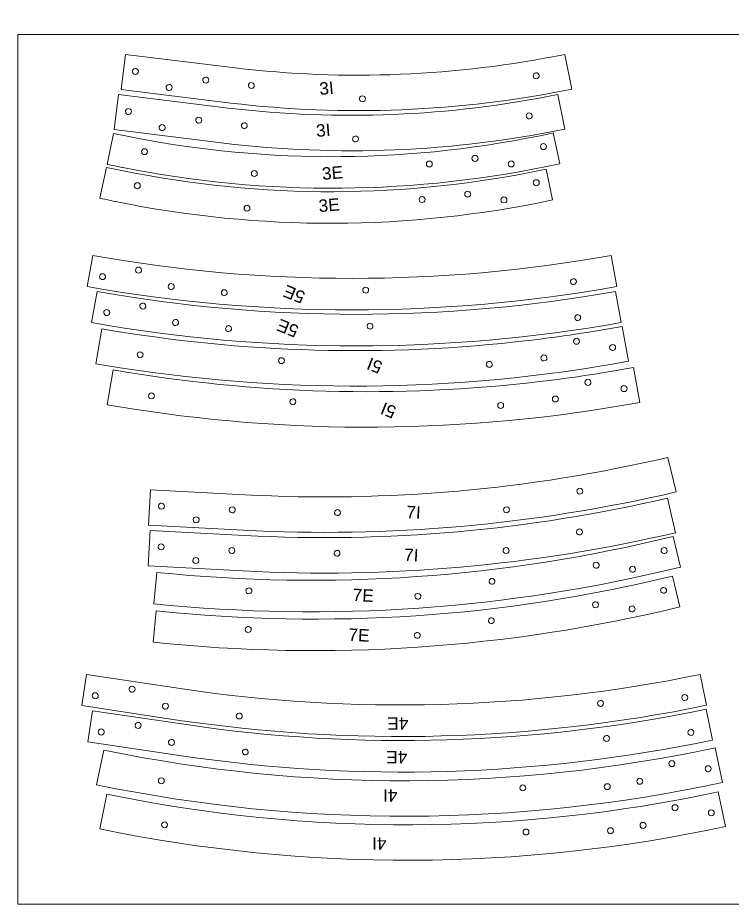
# Model space of a CAD drawing. Header units: millimetres. Extents: x -47944 to 26607, y -7127 to 10342.
# Drawn here: x 18267 to 19269, y -152 to 1092 of the extents above; entities that cross this region are included whole.
import ezdxf

# ---------------------------------------------------------------- set-up
doc = ezdxf.new("R2010")
doc.units = ezdxf.units.MM
doc.header["$MEASUREMENT"] = 0
doc.layers.add('CORTE', color=5, linetype='Continuous', lineweight=0)
doc.layers.add('MARCADO DE PISTAS', color=1, linetype='Continuous', lineweight=0)

# ---------------------------------------------------------------- blocks, each defined once
blk = doc.blocks.new('BLOCK 45')
at = {"layer": 'CORTE', "color": 255, "lineweight": 5}
blk.add_open_spline([(2.0605, 3.1987), (2.0605, 3.2018), (2.0581, 3.2043), (2.055, 3.2043), (2.0519, 3.2043), (2.0494, 3.2018), (2.0494, 3.1987), (2.0494, 3.1956), (2.0519, 3.1931), (2.055, 3.1931), (2.0581, 3.1931), (2.0605, 3.1956), (2.0605, 3.1987), (2.0605, 3.1987), (2.0605, 3.1987), (2.0605, 3.1987)], degree=3, knots=[0, 0, 0, 0, 1, 1, 1, 2, 2, 2, 3, 3, 3, 4, 4, 4, 5, 5, 5, 5], dxfattribs=at)
blk = doc.blocks.new('BLOCK 46')
at = {"layer": 'CORTE', "color": 255, "lineweight": 5}
blk.add_open_spline([(2.38, 3.2211), (2.38, 3.2242), (2.3775, 3.2267), (2.3744, 3.2267), (2.3713, 3.2267), (2.3688, 3.2242), (2.3688, 3.2211), (2.3688, 3.218), (2.3713, 3.2155), (2.3744, 3.2155), (2.3775, 3.2155), (2.38, 3.218), (2.38, 3.2211), (2.38, 3.2211), (2.38, 3.2211), (2.38, 3.2211)], degree=3, knots=[0, 0, 0, 0, 1, 1, 1, 2, 2, 2, 3, 3, 3, 4, 4, 4, 5, 5, 5, 5], dxfattribs=at)
blk = doc.blocks.new('BLOCK 47')
at = {"layer": 'CORTE', "color": 255, "lineweight": 5}
blk.add_open_spline([(2.5167, 3.2635), (2.5167, 3.2666), (2.5142, 3.2691), (2.5111, 3.2691), (2.508, 3.2691), (2.5055, 3.2666), (2.5055, 3.2635), (2.5055, 3.2604), (2.508, 3.2579), (2.5111, 3.2579), (2.5142, 3.2579), (2.5167, 3.2604), (2.5167, 3.2635), (2.5167, 3.2635), (2.5167, 3.2635), (2.5167, 3.2635)], degree=3, knots=[0, 0, 0, 0, 1, 1, 1, 2, 2, 2, 3, 3, 3, 4, 4, 4, 5, 5, 5, 5], dxfattribs=at)
blk = doc.blocks.new('BLOCK 48')
at = {"layer": 'CORTE', "color": 255, "lineweight": 5}
blk.add_open_spline([(2.8635, 3.3269), (2.5473, 3.2138), (2.214, 3.156), (1.8782, 3.156), (1.8782, 3.156), (1.8782, 3.2157), (1.8782, 3.2157), (2.2072, 3.2157), (2.5337, 3.2723), (2.8434, 3.3831), (2.8434, 3.3831), (2.8635, 3.3269), (2.8635, 3.3269)], degree=3, knots=[0, 0, 0, 0, 1, 1, 1, 2, 2, 2, 3, 3, 3, 4, 4, 4, 4], dxfattribs=at)
blk = doc.blocks.new('BLOCK 49')
at = {"layer": 'CORTE', "color": 255, "lineweight": 5}
blk.add_open_spline([(2.71, 3.3141), (2.71, 3.3172), (2.7074, 3.3197), (2.7043, 3.3197), (2.7012, 3.3197), (2.6986, 3.3172), (2.6986, 3.3141), (2.6986, 3.3109), (2.7012, 3.3084), (2.7043, 3.3084), (2.7074, 3.3084), (2.71, 3.3109), (2.71, 3.3141), (2.71, 3.3141), (2.71, 3.3141), (2.71, 3.3141)], degree=3, knots=[0, 0, 0, 0, 1, 1, 1, 2, 2, 2, 3, 3, 3, 4, 4, 4, 5, 5, 5, 5], dxfattribs=at)
blk = doc.blocks.new('BLOCK 50')
at = {"layer": 'CORTE', "color": 255, "lineweight": 5}
blk.add_open_spline([(2.7794, 3.3135), (2.7794, 3.3167), (2.7768, 3.3192), (2.7737, 3.3192), (2.7706, 3.3192), (2.768, 3.3167), (2.768, 3.3135), (2.768, 3.3104), (2.7706, 3.3079), (2.7737, 3.3079), (2.7768, 3.3079), (2.7794, 3.3104), (2.7794, 3.3135), (2.7794, 3.3135), (2.7794, 3.3135), (2.7794, 3.3135)], degree=3, knots=[0, 0, 0, 0, 1, 1, 1, 2, 2, 2, 3, 3, 3, 4, 4, 4, 5, 5, 5, 5], dxfattribs=at)
blk = doc.blocks.new('BLOCK 51')
at = {"layer": 'CORTE', "color": 255, "lineweight": 5}
blk.add_open_spline([(2.8351, 3.3547), (2.8351, 3.3578), (2.8325, 3.3604), (2.8294, 3.3604), (2.8263, 3.3604), (2.8238, 3.3578), (2.8238, 3.3547), (2.8238, 3.3516), (2.8263, 3.3491), (2.8294, 3.3491), (2.8325, 3.3491), (2.8351, 3.3516), (2.8351, 3.3547), (2.8351, 3.3547), (2.8351, 3.3547), (2.8351, 3.3547)], degree=3, knots=[0, 0, 0, 0, 1, 1, 1, 2, 2, 2, 3, 3, 3, 4, 4, 4, 5, 5, 5, 5], dxfattribs=at)
blk = doc.blocks.new('BLOCK 44')
at = {"layer": 'CORTE'}
for name in ['BLOCK 48', 'BLOCK 51', 'BLOCK 49', 'BLOCK 50', 'BLOCK 47', 'BLOCK 46', 'BLOCK 45']:
    blk.add_blockref(name, (0, 0), dxfattribs=at)
blk = doc.blocks.new('BLOCK 93')
at = {"layer": 'CORTE', "color": 255, "lineweight": 5}
blk.add_open_spline([(5.4958, 4.4486), (5.1049, 4.5301), (4.7012, 4.5292), (4.3106, 4.446), (4.3106, 4.446), (4.3246, 4.3803), (4.3246, 4.3803), (4.7061, 4.4615), (5.1003, 4.4624), (5.4821, 4.3828), (5.4821, 4.3828), (5.4958, 4.4486), (5.4958, 4.4486)], degree=3, knots=[0, 0, 0, 0, 1, 1, 1, 2, 2, 2, 3, 3, 3, 4, 4, 4, 4], dxfattribs=at)
blk = doc.blocks.new('BLOCK 94')
at = {"layer": 'CORTE', "color": 255, "lineweight": 5}
blk.add_open_spline([(4.5343, 4.4536), (4.5343, 4.4567), (4.5318, 4.4592), (4.5287, 4.4592), (4.5256, 4.4592), (4.5231, 4.4567), (4.5231, 4.4536), (4.5231, 4.4505), (4.5256, 4.448), (4.5287, 4.448), (4.5318, 4.448), (4.5343, 4.4505), (4.5343, 4.4536), (4.5343, 4.4536), (4.5343, 4.4536), (4.5343, 4.4536)], degree=3, knots=[0, 0, 0, 0, 1, 1, 1, 2, 2, 2, 3, 3, 3, 4, 4, 4, 5, 5, 5, 5], dxfattribs=at)
blk = doc.blocks.new('BLOCK 95')
at = {"layer": 'CORTE', "color": 255, "lineweight": 5}
blk.add_open_spline([(4.6943, 4.4557), (4.6943, 4.4587), (4.6918, 4.4613), (4.6887, 4.4613), (4.6857, 4.4613), (4.6831, 4.4587), (4.6831, 4.4557), (4.6831, 4.4526), (4.6857, 4.4501), (4.6887, 4.4501), (4.6918, 4.4501), (4.6943, 4.4526), (4.6943, 4.4557), (4.6943, 4.4557), (4.6943, 4.4557), (4.6943, 4.4557)], degree=3, knots=[0, 0, 0, 0, 1, 1, 1, 2, 2, 2, 3, 3, 3, 4, 4, 4, 5, 5, 5, 5], dxfattribs=at)
blk = doc.blocks.new('BLOCK 96')
at = {"layer": 'CORTE', "color": 255, "lineweight": 5}
blk.add_open_spline([(5.3787, 4.4411), (5.3787, 4.4442), (5.3762, 4.4467), (5.3731, 4.4467), (5.37, 4.4467), (5.3675, 4.4442), (5.3675, 4.4411), (5.3675, 4.438), (5.37, 4.4355), (5.3731, 4.4355), (5.3762, 4.4355), (5.3787, 4.438), (5.3787, 4.4411), (5.3787, 4.4411), (5.3787, 4.4411), (5.3787, 4.4411)], degree=3, knots=[0, 0, 0, 0, 1, 1, 1, 2, 2, 2, 3, 3, 3, 4, 4, 4, 5, 5, 5, 5], dxfattribs=at)
blk = doc.blocks.new('BLOCK 97')
at = {"layer": 'CORTE', "color": 255, "lineweight": 5}
blk.add_open_spline([(4.3433, 4.4199), (4.3433, 4.4231), (4.3408, 4.4256), (4.3377, 4.4256), (4.3345, 4.4256), (4.332, 4.4231), (4.332, 4.4199), (4.332, 4.4168), (4.3345, 4.4143), (4.3377, 4.4143), (4.3408, 4.4143), (4.3433, 4.4168), (4.3433, 4.4199), (4.3433, 4.4199), (4.3433, 4.4199), (4.3433, 4.4199)], degree=3, knots=[0, 0, 0, 0, 1, 1, 1, 2, 2, 2, 3, 3, 3, 4, 4, 4, 5, 5, 5, 5], dxfattribs=at)
blk = doc.blocks.new('BLOCK 98')
at = {"layer": 'CORTE', "color": 255, "lineweight": 5}
blk.add_open_spline([(4.412, 4.4102), (4.412, 4.4133), (4.4095, 4.4159), (4.4064, 4.4159), (4.4032, 4.4159), (4.4007, 4.4133), (4.4007, 4.4102), (4.4007, 4.407), (4.4032, 4.4045), (4.4064, 4.4045), (4.4095, 4.4045), (4.412, 4.407), (4.412, 4.4102), (4.412, 4.4102), (4.412, 4.4102), (4.412, 4.4102)], degree=3, knots=[0, 0, 0, 0, 1, 1, 1, 2, 2, 2, 3, 3, 3, 4, 4, 4, 5, 5, 5, 5], dxfattribs=at)
blk = doc.blocks.new('BLOCK 99')
at = {"layer": 'CORTE', "color": 255, "lineweight": 5}
blk.add_open_spline([(4.4727, 4.4435), (4.4727, 4.4467), (4.4702, 4.4492), (4.4671, 4.4492), (4.4639, 4.4492), (4.4614, 4.4467), (4.4614, 4.4435), (4.4614, 4.4404), (4.4639, 4.4379), (4.4671, 4.4379), (4.4702, 4.4379), (4.4727, 4.4404), (4.4727, 4.4435), (4.4727, 4.4435), (4.4727, 4.4435), (4.4727, 4.4435)], degree=3, knots=[0, 0, 0, 0, 1, 1, 1, 2, 2, 2, 3, 3, 3, 4, 4, 4, 5, 5, 5, 5], dxfattribs=at)
blk = doc.blocks.new('BLOCK 92')
at = {"layer": 'CORTE'}
for name in ['BLOCK 93', 'BLOCK 99', 'BLOCK 94', 'BLOCK 95', 'BLOCK 96', 'BLOCK 97', 'BLOCK 98']:
    blk.add_blockref(name, (0, 0), dxfattribs=at)
blk = doc.blocks.new('BLOCK 85')
at = {"layer": 'CORTE', "color": 255, "lineweight": 5}
blk.add_open_spline([(4.5339, 4.233), (4.5339, 4.233), (4.5427, 4.1739), (4.5427, 4.1739), (4.8701, 4.2225), (5.2036, 4.2128), (5.5276, 4.1453), (5.5276, 4.1453), (5.703, 4.1087), (5.703, 4.1087), (5.703, 4.1087), (5.7152, 4.1672), (5.7152, 4.1672), (5.7152, 4.1672), (5.5398, 4.2037), (5.5398, 4.2037), (5.2088, 4.2727), (4.8683, 4.2826), (4.5339, 4.233)], degree=3, knots=[0, 0, 0, 0, 1, 1, 1, 2, 2, 2, 3, 3, 3, 4, 4, 4, 5, 5, 5, 6, 6, 6, 6], dxfattribs=at)
blk = doc.blocks.new('BLOCK 86')
at = {"layer": 'CORTE', "color": 255, "lineweight": 5}
blk.add_open_spline([(4.5798, 4.2161), (4.5798, 4.2192), (4.5773, 4.2217), (4.5742, 4.2217), (4.5711, 4.2217), (4.5686, 4.2192), (4.5686, 4.2161), (4.5686, 4.213), (4.5711, 4.2105), (4.5742, 4.2105), (4.5773, 4.2105), (4.5798, 4.213), (4.5798, 4.2161), (4.5798, 4.2161), (4.5798, 4.2161), (4.5798, 4.2161)], degree=3, knots=[0, 0, 0, 0, 1, 1, 1, 2, 2, 2, 3, 3, 3, 4, 4, 4, 5, 5, 5, 5], dxfattribs=at)
blk = doc.blocks.new('BLOCK 87')
at = {"layer": 'CORTE', "color": 255, "lineweight": 5}
blk.add_open_spline([(4.7398, 4.2181), (4.7398, 4.2212), (4.7373, 4.2237), (4.7342, 4.2237), (4.7312, 4.2237), (4.7287, 4.2212), (4.7287, 4.2181), (4.7287, 4.215), (4.7312, 4.2125), (4.7342, 4.2125), (4.7373, 4.2125), (4.7398, 4.215), (4.7398, 4.2181), (4.7398, 4.2181), (4.7398, 4.2181), (4.7398, 4.2181)], degree=3, knots=[0, 0, 0, 0, 1, 1, 1, 2, 2, 2, 3, 3, 3, 4, 4, 4, 5, 5, 5, 5], dxfattribs=at)
blk = doc.blocks.new('BLOCK 88')
at = {"layer": 'CORTE', "color": 255, "lineweight": 5}
blk.add_open_spline([(5.4242, 4.2036), (5.4242, 4.2067), (5.4217, 4.2092), (5.4186, 4.2092), (5.4155, 4.2092), (5.413, 4.2067), (5.413, 4.2036), (5.413, 4.2005), (5.4155, 4.198), (5.4186, 4.198), (5.4217, 4.198), (5.4242, 4.2005), (5.4242, 4.2036), (5.4242, 4.2036), (5.4242, 4.2036), (5.4242, 4.2036)], degree=3, knots=[0, 0, 0, 0, 1, 1, 1, 2, 2, 2, 3, 3, 3, 4, 4, 4, 5, 5, 5, 5], dxfattribs=at)
blk = doc.blocks.new('BLOCK 89')
at = {"layer": 'CORTE', "color": 255, "lineweight": 5}
blk.add_open_spline([(5.5628, 4.1772), (5.5628, 4.1804), (5.5603, 4.1829), (5.5572, 4.1829), (5.554, 4.1829), (5.5515, 4.1804), (5.5515, 4.1772), (5.5515, 4.1741), (5.554, 4.1715), (5.5572, 4.1715), (5.5603, 4.1715), (5.5628, 4.1741), (5.5628, 4.1772), (5.5628, 4.1772), (5.5628, 4.1772), (5.5628, 4.1772)], degree=3, knots=[0, 0, 0, 0, 1, 1, 1, 2, 2, 2, 3, 3, 3, 4, 4, 4, 5, 5, 5, 5], dxfattribs=at)
blk = doc.blocks.new('BLOCK 90')
at = {"layer": 'CORTE', "color": 255, "lineweight": 5}
blk.add_open_spline([(5.624, 4.1416), (5.624, 4.1447), (5.6215, 4.1473), (5.6184, 4.1473), (5.6152, 4.1473), (5.6127, 4.1447), (5.6127, 4.1416), (5.6127, 4.1384), (5.6152, 4.1359), (5.6184, 4.1359), (5.6215, 4.1359), (5.624, 4.1384), (5.624, 4.1416), (5.624, 4.1416), (5.624, 4.1416), (5.624, 4.1416)], degree=3, knots=[0, 0, 0, 0, 1, 1, 1, 2, 2, 2, 3, 3, 3, 4, 4, 4, 5, 5, 5, 5], dxfattribs=at)
blk = doc.blocks.new('BLOCK 91')
at = {"layer": 'CORTE', "color": 255, "lineweight": 5}
blk.add_open_spline([(5.6943, 4.1498), (5.6943, 4.1529), (5.6918, 4.1555), (5.6887, 4.1555), (5.6855, 4.1555), (5.683, 4.1529), (5.683, 4.1498), (5.683, 4.1466), (5.6855, 4.1441), (5.6887, 4.1441), (5.6918, 4.1441), (5.6943, 4.1466), (5.6943, 4.1498), (5.6943, 4.1498), (5.6943, 4.1498), (5.6943, 4.1498)], degree=3, knots=[0, 0, 0, 0, 1, 1, 1, 2, 2, 2, 3, 3, 3, 4, 4, 4, 5, 5, 5, 5], dxfattribs=at)
blk = doc.blocks.new('BLOCK 84')
at = {"layer": 'CORTE'}
for name in ['BLOCK 85', 'BLOCK 86', 'BLOCK 87', 'BLOCK 88', 'BLOCK 89', 'BLOCK 90', 'BLOCK 91']:
    blk.add_blockref(name, (0, 0), dxfattribs=at)
blk = doc.blocks.new('BLOCK 37')
at = {"layer": 'CORTE', "color": 255, "lineweight": 5}
blk.add_open_spline([(2.0514, 3.6996), (2.0514, 3.7027), (2.0489, 3.7052), (2.0458, 3.7052), (2.0427, 3.7052), (2.0402, 3.7027), (2.0402, 3.6996), (2.0402, 3.6965), (2.0427, 3.694), (2.0458, 3.694), (2.0489, 3.694), (2.0514, 3.6965), (2.0514, 3.6996), (2.0514, 3.6996), (2.0514, 3.6996), (2.0514, 3.6996)], degree=3, knots=[0, 0, 0, 0, 1, 1, 1, 2, 2, 2, 3, 3, 3, 4, 4, 4, 5, 5, 5, 5], dxfattribs=at)
blk = doc.blocks.new('BLOCK 38')
at = {"layer": 'CORTE', "color": 255, "lineweight": 5}
blk.add_open_spline([(2.3708, 3.7219), (2.3708, 3.725), (2.3683, 3.7275), (2.3653, 3.7275), (2.3622, 3.7275), (2.3596, 3.725), (2.3596, 3.7219), (2.3596, 3.7188), (2.3622, 3.7163), (2.3653, 3.7163), (2.3683, 3.7163), (2.3708, 3.7188), (2.3708, 3.7219), (2.3708, 3.7219), (2.3708, 3.7219), (2.3708, 3.7219)], degree=3, knots=[0, 0, 0, 0, 1, 1, 1, 2, 2, 2, 3, 3, 3, 4, 4, 4, 5, 5, 5, 5], dxfattribs=at)
blk = doc.blocks.new('BLOCK 39')
at = {"layer": 'CORTE', "color": 255, "lineweight": 5}
blk.add_open_spline([(2.5076, 3.7643), (2.5076, 3.7674), (2.5051, 3.7699), (2.502, 3.7699), (2.4989, 3.7699), (2.4964, 3.7674), (2.4964, 3.7643), (2.4964, 3.7613), (2.4989, 3.7588), (2.502, 3.7588), (2.5051, 3.7588), (2.5076, 3.7613), (2.5076, 3.7643), (2.5076, 3.7643), (2.5076, 3.7643), (2.5076, 3.7643)], degree=3, knots=[0, 0, 0, 0, 1, 1, 1, 2, 2, 2, 3, 3, 3, 4, 4, 4, 5, 5, 5, 5], dxfattribs=at)
blk = doc.blocks.new('BLOCK 40')
at = {"layer": 'CORTE', "color": 255, "lineweight": 5}
blk.add_open_spline([(2.6652, 3.8371), (2.4065, 3.7621), (2.1385, 3.724), (1.8691, 3.724), (1.8691, 3.724), (1.6899, 3.724), (1.6899, 3.724), (1.6899, 3.724), (1.6899, 3.6568), (1.6899, 3.6568), (1.6899, 3.6568), (1.8691, 3.6568), (1.8691, 3.6568), (2.1448, 3.6568), (2.4191, 3.6958), (2.684, 3.7726), (2.684, 3.7726), (2.6652, 3.8371), (2.6652, 3.8371)], degree=3, knots=[0, 0, 0, 0, 1, 1, 1, 2, 2, 2, 3, 3, 3, 4, 4, 4, 5, 5, 5, 6, 6, 6, 6], dxfattribs=at)
blk = doc.blocks.new('BLOCK 41')
at = {"layer": 'CORTE', "color": 255, "lineweight": 5}
blk.add_open_spline([(1.718, 3.6942), (1.718, 3.6973), (1.7155, 3.6998), (1.7123, 3.6998), (1.7092, 3.6998), (1.7067, 3.6973), (1.7067, 3.6942), (1.7067, 3.691), (1.7092, 3.6885), (1.7123, 3.6885), (1.7155, 3.6885), (1.718, 3.691), (1.718, 3.6942), (1.718, 3.6942), (1.718, 3.6942), (1.718, 3.6942)], degree=3, knots=[0, 0, 0, 0, 1, 1, 1, 2, 2, 2, 3, 3, 3, 4, 4, 4, 5, 5, 5, 5], dxfattribs=at)
blk = doc.blocks.new('BLOCK 42')
at = {"layer": 'CORTE', "color": 255, "lineweight": 5}
blk.add_open_spline([(1.7852, 3.6718), (1.7852, 3.6749), (1.7826, 3.6774), (1.7795, 3.6774), (1.7764, 3.6774), (1.7738, 3.6749), (1.7738, 3.6718), (1.7738, 3.6686), (1.7764, 3.6661), (1.7795, 3.6661), (1.7826, 3.6661), (1.7852, 3.6686), (1.7852, 3.6718), (1.7852, 3.6718), (1.7852, 3.6718), (1.7852, 3.6718)], degree=3, knots=[0, 0, 0, 0, 1, 1, 1, 2, 2, 2, 3, 3, 3, 4, 4, 4, 5, 5, 5, 5], dxfattribs=at)
blk = doc.blocks.new('BLOCK 43')
at = {"layer": 'CORTE', "color": 255, "lineweight": 5}
blk.add_open_spline([(1.8523, 3.6942), (1.8523, 3.6973), (1.8498, 3.6998), (1.8467, 3.6998), (1.8435, 3.6998), (1.841, 3.6973), (1.841, 3.6942), (1.841, 3.691), (1.8435, 3.6885), (1.8467, 3.6885), (1.8498, 3.6885), (1.8523, 3.691), (1.8523, 3.6942), (1.8523, 3.6942), (1.8523, 3.6942), (1.8523, 3.6942)], degree=3, knots=[0, 0, 0, 0, 1, 1, 1, 2, 2, 2, 3, 3, 3, 4, 4, 4, 5, 5, 5, 5], dxfattribs=at)
blk = doc.blocks.new('BLOCK 36')
at = {"layer": 'CORTE'}
for name in ['BLOCK 40', 'BLOCK 39', 'BLOCK 38', 'BLOCK 41', 'BLOCK 43', 'BLOCK 37', 'BLOCK 42']:
    blk.add_blockref(name, (0, 0), dxfattribs=at)
blk = doc.blocks.new('BLOCK 181')
at = {"layer": 'CORTE', "color": 255, "lineweight": 5}
blk.add_open_spline([(10.4053, 5.9934), (10.2411, 5.9487), (10.0834, 5.883), (9.9361, 5.7979), (9.9361, 5.7979), (9.6126, 5.6111), (9.6126, 5.6111), (9.6126, 5.6111), (9.6462, 5.5529), (9.6462, 5.5529), (9.6462, 5.5529), (9.9697, 5.7397), (9.9697, 5.7397), (10.1143, 5.8232), (10.2692, 5.8874), (10.4305, 5.9306), (10.4305, 5.9306), (10.4131, 5.9955), (10.4131, 5.9955), (10.2461, 5.9507), (10.0858, 5.8843), (9.9361, 5.7979), (9.9361, 5.7979), (9.6126, 5.6111), (9.6126, 5.6111)], degree=3, knots=[0, 0, 0, 0, 1, 1, 1, 2, 2, 2, 3, 3, 3, 4, 4, 4, 5, 5, 5, 6, 6, 6, 7, 7, 7, 8, 8, 8, 8], dxfattribs=at)
blk = doc.blocks.new('BLOCK 182')
at = {"layer": 'CORTE', "color": 255, "lineweight": 5}
blk.add_open_spline([(9.8184, 5.6922), (9.8184, 5.6953), (9.8159, 5.6978), (9.8128, 5.6978), (9.8097, 5.6978), (9.8072, 5.6953), (9.8072, 5.6922), (9.8072, 5.6891), (9.8097, 5.6866), (9.8128, 5.6866), (9.8159, 5.6866), (9.8184, 5.6891), (9.8184, 5.6922), (9.8184, 5.6922), (9.8184, 5.6922), (9.8184, 5.6922)], degree=3, knots=[0, 0, 0, 0, 1, 1, 1, 2, 2, 2, 3, 3, 3, 4, 4, 4, 5, 5, 5, 5], dxfattribs=at)
blk = doc.blocks.new('BLOCK 183')
at = {"layer": 'CORTE', "color": 255, "lineweight": 5}
blk.add_open_spline([(10.1656, 5.8602), (10.1656, 5.8633), (10.1631, 5.8659), (10.16, 5.8659), (10.1569, 5.8659), (10.1544, 5.8633), (10.1544, 5.8602), (10.1544, 5.8572), (10.1569, 5.8547), (10.16, 5.8547), (10.1631, 5.8547), (10.1656, 5.8572), (10.1656, 5.8602), (10.1656, 5.8602), (10.1656, 5.8602), (10.1656, 5.8602)], degree=3, knots=[0, 0, 0, 0, 1, 1, 1, 2, 2, 2, 3, 3, 3, 4, 4, 4, 5, 5, 5, 5], dxfattribs=at)
blk = doc.blocks.new('BLOCK 184')
at = {"layer": 'CORTE', "color": 255, "lineweight": 5}
blk.add_open_spline([(10.3516, 5.945), (10.3516, 5.9481), (10.3491, 5.9506), (10.346, 5.9506), (10.3429, 5.9506), (10.3404, 5.9481), (10.3404, 5.945), (10.3404, 5.9419), (10.3429, 5.9394), (10.346, 5.9394), (10.3491, 5.9394), (10.3516, 5.9419), (10.3516, 5.945), (10.3516, 5.945), (10.3516, 5.945), (10.3516, 5.945)], degree=3, knots=[0, 0, 0, 0, 1, 1, 1, 2, 2, 2, 3, 3, 3, 4, 4, 4, 5, 5, 5, 5], dxfattribs=at)
blk = doc.blocks.new('BLOCK 185')
at = {"layer": 'CORTE', "color": 255, "lineweight": 5}
blk.add_open_spline([(9.6526, 5.5964), (9.6526, 5.5996), (9.6501, 5.6021), (9.6469, 5.6021), (9.6438, 5.6021), (9.6413, 5.5996), (9.6413, 5.5964), (9.6413, 5.5933), (9.6438, 5.5908), (9.6469, 5.5908), (9.6501, 5.5908), (9.6526, 5.5933), (9.6526, 5.5964), (9.6526, 5.5964), (9.6526, 5.5964), (9.6526, 5.5964)], degree=3, knots=[0, 0, 0, 0, 1, 1, 1, 2, 2, 2, 3, 3, 3, 4, 4, 4, 5, 5, 5, 5], dxfattribs=at)
blk = doc.blocks.new('BLOCK 186')
at = {"layer": 'CORTE', "color": 255, "lineweight": 5}
blk.add_open_spline([(9.722, 5.6107), (9.722, 5.6138), (9.7194, 5.6163), (9.7163, 5.6163), (9.7131, 5.6163), (9.7106, 5.6138), (9.7106, 5.6107), (9.7106, 5.6075), (9.7131, 5.605), (9.7163, 5.605), (9.7194, 5.605), (9.722, 5.6075), (9.722, 5.6107), (9.722, 5.6107), (9.722, 5.6107), (9.722, 5.6107)], degree=3, knots=[0, 0, 0, 0, 1, 1, 1, 2, 2, 2, 3, 3, 3, 4, 4, 4, 5, 5, 5, 5], dxfattribs=at)
blk = doc.blocks.new('BLOCK 187')
at = {"layer": 'CORTE', "color": 255, "lineweight": 5}
blk.add_open_spline([(9.7689, 5.6636), (9.7689, 5.6668), (9.7664, 5.6693), (9.7633, 5.6693), (9.7601, 5.6693), (9.7576, 5.6668), (9.7576, 5.6636), (9.7576, 5.6605), (9.7601, 5.658), (9.7633, 5.658), (9.7664, 5.658), (9.7689, 5.6605), (9.7689, 5.6636), (9.7689, 5.6636), (9.7689, 5.6636), (9.7689, 5.6636)], degree=3, knots=[0, 0, 0, 0, 1, 1, 1, 2, 2, 2, 3, 3, 3, 4, 4, 4, 5, 5, 5, 5], dxfattribs=at)
blk = doc.blocks.new('BLOCK 180')
at = {"layer": 'CORTE'}
for name in ['BLOCK 181', 'BLOCK 184', 'BLOCK 183', 'BLOCK 182', 'BLOCK 187', 'BLOCK 186', 'BLOCK 185']:
    blk.add_blockref(name, (0, 0), dxfattribs=at)
blk = doc.blocks.new('BLOCK 189')
at = {"layer": 'CORTE', "color": 255, "lineweight": 5}
blk.add_open_spline([(9.9826, 5.4444), (9.9826, 5.4475), (9.98, 5.45), (9.977, 5.45), (9.9738, 5.45), (9.9713, 5.4475), (9.9713, 5.4444), (9.9713, 5.4414), (9.9738, 5.4389), (9.977, 5.4389), (9.98, 5.4389), (9.9826, 5.4414), (9.9826, 5.4444), (9.9826, 5.4444), (9.9826, 5.4444), (9.9826, 5.4444)], degree=3, knots=[0, 0, 0, 0, 1, 1, 1, 2, 2, 2, 3, 3, 3, 4, 4, 4, 5, 5, 5, 5], dxfattribs=at)
blk = doc.blocks.new('BLOCK 190')
at = {"layer": 'CORTE', "color": 255, "lineweight": 5}
blk.add_open_spline([(10.3297, 5.6125), (10.3297, 5.6156), (10.3272, 5.6181), (10.3241, 5.6181), (10.321, 5.6181), (10.3185, 5.6156), (10.3185, 5.6125), (10.3185, 5.6094), (10.321, 5.6069), (10.3241, 5.6069), (10.3272, 5.6069), (10.3297, 5.6094), (10.3297, 5.6125), (10.3297, 5.6125), (10.3297, 5.6125), (10.3297, 5.6125)], degree=3, knots=[0, 0, 0, 0, 1, 1, 1, 2, 2, 2, 3, 3, 3, 4, 4, 4, 5, 5, 5, 5], dxfattribs=at)
blk = doc.blocks.new('BLOCK 191')
at = {"layer": 'CORTE', "color": 255, "lineweight": 5}
blk.add_open_spline([(10.5157, 5.6972), (10.5157, 5.7003), (10.5132, 5.7028), (10.5102, 5.7028), (10.5071, 5.7028), (10.5046, 5.7003), (10.5046, 5.6972), (10.5046, 5.6941), (10.5071, 5.6916), (10.5102, 5.6916), (10.5132, 5.6916), (10.5157, 5.6941), (10.5157, 5.6972), (10.5157, 5.6972), (10.5157, 5.6972), (10.5157, 5.6972)], degree=3, knots=[0, 0, 0, 0, 1, 1, 1, 2, 2, 2, 3, 3, 3, 4, 4, 4, 5, 5, 5, 5], dxfattribs=at)
blk = doc.blocks.new('BLOCK 192')
at = {"layer": 'CORTE', "color": 255, "lineweight": 5}
blk.add_open_spline([(10.7676, 5.7292), (10.7676, 5.7292), (10.5946, 5.6828), (10.5946, 5.6828), (10.4333, 5.6396), (10.2784, 5.5754), (10.1338, 5.4919), (10.1338, 5.4919), (9.9654, 5.3947), (9.9654, 5.3947), (9.9654, 5.3947), (9.9356, 5.4464), (9.9356, 5.4464), (9.9356, 5.4464), (10.1039, 5.5436), (10.1039, 5.5436), (10.2531, 5.6297), (10.4128, 5.6959), (10.5792, 5.7405), (10.5792, 5.7405), (10.7522, 5.7868), (10.7522, 5.7868), (10.7522, 5.7868), (10.7676, 5.7292), (10.7676, 5.7292)], degree=3, knots=[0, 0, 0, 0, 1, 1, 1, 2, 2, 2, 3, 3, 3, 4, 4, 4, 5, 5, 5, 6, 6, 6, 7, 7, 7, 8, 8, 8, 8], dxfattribs=at)
blk = doc.blocks.new('BLOCK 193')
at = {"layer": 'CORTE', "color": 255, "lineweight": 5}
blk.add_open_spline([(10.6123, 5.7246), (10.6123, 5.7278), (10.6097, 5.7303), (10.6066, 5.7303), (10.6035, 5.7303), (10.6009, 5.7278), (10.6009, 5.7246), (10.6009, 5.7215), (10.6035, 5.719), (10.6066, 5.719), (10.6097, 5.719), (10.6123, 5.7215), (10.6123, 5.7246), (10.6123, 5.7246), (10.6123, 5.7246), (10.6123, 5.7246)], degree=3, knots=[0, 0, 0, 0, 1, 1, 1, 2, 2, 2, 3, 3, 3, 4, 4, 4, 5, 5, 5, 5], dxfattribs=at)
blk = doc.blocks.new('BLOCK 194')
at = {"layer": 'CORTE', "color": 255, "lineweight": 5}
blk.add_open_spline([(10.6829, 5.7204), (10.6829, 5.7235), (10.6804, 5.7261), (10.6773, 5.7261), (10.6741, 5.7261), (10.6716, 5.7235), (10.6716, 5.7204), (10.6716, 5.7173), (10.6741, 5.7147), (10.6773, 5.7147), (10.6804, 5.7147), (10.6829, 5.7173), (10.6829, 5.7204), (10.6829, 5.7204), (10.6829, 5.7204), (10.6829, 5.7204)], degree=3, knots=[0, 0, 0, 0, 1, 1, 1, 2, 2, 2, 3, 3, 3, 4, 4, 4, 5, 5, 5, 5], dxfattribs=at)
blk = doc.blocks.new('BLOCK 195')
at = {"layer": 'CORTE', "color": 255, "lineweight": 5}
blk.add_open_spline([(10.742, 5.7594), (10.742, 5.7625), (10.7395, 5.7651), (10.7363, 5.7651), (10.7332, 5.7651), (10.7307, 5.7625), (10.7307, 5.7594), (10.7307, 5.7563), (10.7332, 5.7537), (10.7363, 5.7537), (10.7395, 5.7537), (10.742, 5.7563), (10.742, 5.7594), (10.742, 5.7594), (10.742, 5.7594), (10.742, 5.7594)], degree=3, knots=[0, 0, 0, 0, 1, 1, 1, 2, 2, 2, 3, 3, 3, 4, 4, 4, 5, 5, 5, 5], dxfattribs=at)
blk = doc.blocks.new('BLOCK 188')
at = {"layer": 'CORTE'}
for name in ['BLOCK 192', 'BLOCK 195', 'BLOCK 193', 'BLOCK 194', 'BLOCK 191', 'BLOCK 190', 'BLOCK 189']:
    blk.add_blockref(name, (0, 0), dxfattribs=at)
blk = doc.blocks.new('BLOCK 77')
at = {"layer": 'CORTE', "color": 255, "lineweight": 5}
blk.add_open_spline([(4.6103, 4.0981), (4.6103, 4.0981), (4.619, 4.039), (4.619, 4.039), (4.2929, 3.9906), (3.9778, 3.8851), (3.6883, 3.7273), (3.6883, 3.7273), (3.6597, 3.7797), (3.6597, 3.7797), (3.9554, 3.9409), (4.2772, 4.0486), (4.6103, 4.0981)], degree=3, knots=[0, 0, 0, 0, 1, 1, 1, 2, 2, 2, 3, 3, 3, 4, 4, 4, 4], dxfattribs=at)
blk = doc.blocks.new('BLOCK 78')
at = {"layer": 'CORTE', "color": 255, "lineweight": 5}
blk.add_open_spline([(3.746, 3.7969), (3.746, 3.8), (3.7435, 3.8025), (3.7404, 3.8025), (3.7373, 3.8025), (3.7348, 3.8), (3.7348, 3.7969), (3.7348, 3.7938), (3.7373, 3.7913), (3.7404, 3.7913), (3.7435, 3.7913), (3.746, 3.7938), (3.746, 3.7969), (3.746, 3.7969), (3.746, 3.7969), (3.746, 3.7969)], degree=3, knots=[0, 0, 0, 0, 1, 1, 1, 2, 2, 2, 3, 3, 3, 4, 4, 4, 5, 5, 5, 5], dxfattribs=at)
blk = doc.blocks.new('BLOCK 79')
at = {"layer": 'CORTE', "color": 255, "lineweight": 5}
blk.add_open_spline([(4.1139, 3.937), (4.1139, 3.9401), (4.1113, 3.9427), (4.1082, 3.9427), (4.1052, 3.9427), (4.1027, 3.9401), (4.1027, 3.937), (4.1027, 3.934), (4.1052, 3.9315), (4.1082, 3.9315), (4.1113, 3.9315), (4.1139, 3.934), (4.1139, 3.937), (4.1139, 3.937), (4.1139, 3.937), (4.1139, 3.937)], degree=3, knots=[0, 0, 0, 0, 1, 1, 1, 2, 2, 2, 3, 3, 3, 4, 4, 4, 5, 5, 5, 5], dxfattribs=at)
blk = doc.blocks.new('BLOCK 80')
at = {"layer": 'CORTE', "color": 255, "lineweight": 5}
blk.add_open_spline([(4.3663, 4.0266), (4.3663, 4.0297), (4.3638, 4.0322), (4.3607, 4.0322), (4.3576, 4.0322), (4.3551, 4.0297), (4.3551, 4.0266), (4.3551, 4.0235), (4.3576, 4.021), (4.3607, 4.021), (4.3638, 4.021), (4.3663, 4.0235), (4.3663, 4.0266), (4.3663, 4.0266), (4.3663, 4.0266), (4.3663, 4.0266)], degree=3, knots=[0, 0, 0, 0, 1, 1, 1, 2, 2, 2, 3, 3, 3, 4, 4, 4, 5, 5, 5, 5], dxfattribs=at)
blk = doc.blocks.new('BLOCK 81')
at = {"layer": 'CORTE', "color": 255, "lineweight": 5}
blk.add_open_spline([(4.4652, 4.0475), (4.4652, 4.0507), (4.4627, 4.0532), (4.4595, 4.0532), (4.4564, 4.0532), (4.4539, 4.0507), (4.4539, 4.0475), (4.4539, 4.0444), (4.4564, 4.0418), (4.4595, 4.0418), (4.4627, 4.0418), (4.4652, 4.0444), (4.4652, 4.0475), (4.4652, 4.0475), (4.4652, 4.0475), (4.4652, 4.0475)], degree=3, knots=[0, 0, 0, 0, 1, 1, 1, 2, 2, 2, 3, 3, 3, 4, 4, 4, 5, 5, 5, 5], dxfattribs=at)
blk = doc.blocks.new('BLOCK 82')
at = {"layer": 'CORTE', "color": 255, "lineweight": 5}
blk.add_open_spline([(4.5339, 4.0377), (4.5339, 4.0409), (4.5314, 4.0434), (4.5282, 4.0434), (4.5251, 4.0434), (4.5225, 4.0409), (4.5225, 4.0377), (4.5225, 4.0346), (4.5251, 4.0321), (4.5282, 4.0321), (4.5314, 4.0321), (4.5339, 4.0346), (4.5339, 4.0377), (4.5339, 4.0377), (4.5339, 4.0377), (4.5339, 4.0377)], degree=3, knots=[0, 0, 0, 0, 1, 1, 1, 2, 2, 2, 3, 3, 3, 4, 4, 4, 5, 5, 5, 5], dxfattribs=at)
blk = doc.blocks.new('BLOCK 83')
at = {"layer": 'CORTE', "color": 255, "lineweight": 5}
blk.add_open_spline([(4.5946, 4.0711), (4.5946, 4.0743), (4.5921, 4.0768), (4.5889, 4.0768), (4.5858, 4.0768), (4.5833, 4.0743), (4.5833, 4.0711), (4.5833, 4.068), (4.5858, 4.0655), (4.5889, 4.0655), (4.5921, 4.0655), (4.5946, 4.068), (4.5946, 4.0711), (4.5946, 4.0711), (4.5946, 4.0711), (4.5946, 4.0711)], degree=3, knots=[0, 0, 0, 0, 1, 1, 1, 2, 2, 2, 3, 3, 3, 4, 4, 4, 5, 5, 5, 5], dxfattribs=at)
blk = doc.blocks.new('BLOCK 76')
at = {"layer": 'CORTE'}
for name in ['BLOCK 77', 'BLOCK 83', 'BLOCK 81', 'BLOCK 80', 'BLOCK 82', 'BLOCK 79', 'BLOCK 78']:
    blk.add_blockref(name, (0, 0), dxfattribs=at)
blk = doc.blocks.new('BLOCK 69')
at = {"layer": 'CORTE', "color": 255, "lineweight": 5}
blk.add_open_spline([(3.5496, 4.2584), (3.5496, 4.2615), (3.5471, 4.2641), (3.544, 4.2641), (3.5409, 4.2641), (3.5384, 4.2615), (3.5384, 4.2584), (3.5384, 4.2553), (3.5409, 4.2528), (3.544, 4.2528), (3.5471, 4.2528), (3.5496, 4.2553), (3.5496, 4.2584), (3.5496, 4.2584), (3.5496, 4.2584), (3.5496, 4.2584)], degree=3, knots=[0, 0, 0, 0, 1, 1, 1, 2, 2, 2, 3, 3, 3, 4, 4, 4, 5, 5, 5, 5], dxfattribs=at)
blk = doc.blocks.new('BLOCK 70')
at = {"layer": 'CORTE', "color": 255, "lineweight": 5}
blk.add_open_spline([(3.9174, 4.3985), (3.9174, 4.4017), (3.9149, 4.4042), (3.9118, 4.4042), (3.9087, 4.4042), (3.9062, 4.4017), (3.9062, 4.3985), (3.9062, 4.3955), (3.9087, 4.393), (3.9118, 4.393), (3.9149, 4.393), (3.9174, 4.3955), (3.9174, 4.3985), (3.9174, 4.3985), (3.9174, 4.3985), (3.9174, 4.3985)], degree=3, knots=[0, 0, 0, 0, 1, 1, 1, 2, 2, 2, 3, 3, 3, 4, 4, 4, 5, 5, 5, 5], dxfattribs=at)
blk = doc.blocks.new('BLOCK 71')
at = {"layer": 'CORTE', "color": 255, "lineweight": 5}
blk.add_open_spline([(4.1699, 4.4881), (4.1699, 4.4912), (4.1673, 4.4937), (4.1643, 4.4937), (4.1612, 4.4937), (4.1587, 4.4912), (4.1587, 4.4881), (4.1587, 4.485), (4.1612, 4.4825), (4.1643, 4.4825), (4.1673, 4.4825), (4.1699, 4.485), (4.1699, 4.4881), (4.1699, 4.4881), (4.1699, 4.4881), (4.1699, 4.4881)], degree=3, knots=[0, 0, 0, 0, 1, 1, 1, 2, 2, 2, 3, 3, 3, 4, 4, 4, 5, 5, 5, 5], dxfattribs=at)
blk = doc.blocks.new('BLOCK 72')
at = {"layer": 'CORTE', "color": 255, "lineweight": 5}
blk.add_open_spline([(3.3014, 4.1548), (3.5836, 4.3329), (3.8946, 4.4604), (4.2205, 4.5317), (4.2257, 4.5329), (4.2309, 4.5339), (4.236, 4.5351), (4.236, 4.5351), (4.25, 4.4694), (4.25, 4.4694), (3.9851, 4.4129), (3.7297, 4.3184), (3.4918, 4.1888), (3.4394, 4.1602), (3.3879, 4.13), (3.3374, 4.0981), (3.3374, 4.0981), (3.3014, 4.1548), (3.3014, 4.1548)], degree=3, knots=[0, 0, 0, 0, 1, 1, 1, 2, 2, 2, 3, 3, 3, 4, 4, 4, 5, 5, 5, 6, 6, 6, 6], dxfattribs=at)
blk = doc.blocks.new('BLOCK 73')
at = {"layer": 'CORTE', "color": 255, "lineweight": 5}
blk.add_open_spline([(3.3448, 4.1418), (3.3448, 4.145), (3.3423, 4.1475), (3.3392, 4.1475), (3.336, 4.1475), (3.3335, 4.145), (3.3335, 4.1418), (3.3335, 4.1387), (3.336, 4.1361), (3.3392, 4.1361), (3.3423, 4.1361), (3.3448, 4.1387), (3.3448, 4.1418), (3.3448, 4.1418), (3.3448, 4.1418), (3.3448, 4.1418)], degree=3, knots=[0, 0, 0, 0, 1, 1, 1, 2, 2, 2, 3, 3, 3, 4, 4, 4, 5, 5, 5, 5], dxfattribs=at)
blk = doc.blocks.new('BLOCK 74')
at = {"layer": 'CORTE', "color": 255, "lineweight": 5}
blk.add_open_spline([(3.4127, 4.1563), (3.4127, 4.1594), (3.4102, 4.162), (3.407, 4.162), (3.4039, 4.162), (3.4014, 4.1594), (3.4014, 4.1563), (3.4014, 4.1532), (3.4039, 4.1506), (3.407, 4.1506), (3.4102, 4.1506), (3.4127, 4.1532), (3.4127, 4.1563), (3.4127, 4.1563), (3.4127, 4.1563), (3.4127, 4.1563)], degree=3, knots=[0, 0, 0, 0, 1, 1, 1, 2, 2, 2, 3, 3, 3, 4, 4, 4, 5, 5, 5, 5], dxfattribs=at)
blk = doc.blocks.new('BLOCK 75')
at = {"layer": 'CORTE', "color": 255, "lineweight": 5}
blk.add_open_spline([(3.4582, 4.2086), (3.4582, 4.2117), (3.4556, 4.2142), (3.4525, 4.2142), (3.4494, 4.2142), (3.4468, 4.2117), (3.4468, 4.2086), (3.4468, 4.2054), (3.4494, 4.2029), (3.4525, 4.2029), (3.4556, 4.2029), (3.4582, 4.2054), (3.4582, 4.2086), (3.4582, 4.2086), (3.4582, 4.2086), (3.4582, 4.2086)], degree=3, knots=[0, 0, 0, 0, 1, 1, 1, 2, 2, 2, 3, 3, 3, 4, 4, 4, 5, 5, 5, 5], dxfattribs=at)
blk = doc.blocks.new('BLOCK 68')
at = {"layer": 'CORTE'}
for name in ['BLOCK 72', 'BLOCK 71', 'BLOCK 70', 'BLOCK 69', 'BLOCK 75', 'BLOCK 73', 'BLOCK 74']:
    blk.add_blockref(name, (0, 0), dxfattribs=at)
blk = doc.blocks.new('BLOCK 117')
at = {"layer": 'CORTE', "color": 255, "lineweight": 5}
blk.add_open_spline([(6.4042, 4.2219), (6.4042, 4.225), (6.4017, 4.2275), (6.3986, 4.2275), (6.3955, 4.2275), (6.393, 4.225), (6.393, 4.2219), (6.393, 4.2188), (6.3955, 4.2163), (6.3986, 4.2163), (6.4017, 4.2163), (6.4042, 4.2188), (6.4042, 4.2219), (6.4042, 4.2219), (6.4042, 4.2219), (6.4042, 4.2219)], degree=3, knots=[0, 0, 0, 0, 1, 1, 1, 2, 2, 2, 3, 3, 3, 4, 4, 4, 5, 5, 5, 5], dxfattribs=at)
blk = doc.blocks.new('BLOCK 118')
at = {"layer": 'CORTE', "color": 255, "lineweight": 5}
blk.add_open_spline([(6.6119, 4.1793), (6.6119, 4.1824), (6.6094, 4.1849), (6.6063, 4.1849), (6.6032, 4.1849), (6.6007, 4.1824), (6.6007, 4.1793), (6.6007, 4.1762), (6.6032, 4.1737), (6.6063, 4.1737), (6.6094, 4.1737), (6.6119, 4.1762), (6.6119, 4.1793), (6.6119, 4.1793), (6.6119, 4.1793), (6.6119, 4.1793)], degree=3, knots=[0, 0, 0, 0, 1, 1, 1, 2, 2, 2, 3, 3, 3, 4, 4, 4, 5, 5, 5, 5], dxfattribs=at)
blk = doc.blocks.new('BLOCK 119')
at = {"layer": 'CORTE', "color": 255, "lineweight": 5}
blk.add_open_spline([(6.9434, 4.1956), (6.9434, 4.1987), (6.9409, 4.2012), (6.9378, 4.2012), (6.9347, 4.2012), (6.9322, 4.1987), (6.9322, 4.1956), (6.9322, 4.1925), (6.9347, 4.19), (6.9378, 4.19), (6.9409, 4.19), (6.9434, 4.1925), (6.9434, 4.1956), (6.9434, 4.1956), (6.9434, 4.1956), (6.9434, 4.1956)], degree=3, knots=[0, 0, 0, 0, 1, 1, 1, 2, 2, 2, 3, 3, 3, 4, 4, 4, 5, 5, 5, 5], dxfattribs=at)
blk = doc.blocks.new('BLOCK 120')
at = {"layer": 'CORTE', "color": 255, "lineweight": 5}
blk.add_open_spline([(6.1662, 4.3004), (6.1662, 4.3004), (6.1525, 4.2347), (6.1525, 4.2347), (6.1525, 4.2347), (6.3572, 4.192), (6.3572, 4.192), (6.5697, 4.1485), (6.7877, 4.1393), (7.003, 4.1648), (7.003, 4.1648), (6.9951, 4.2315), (6.9951, 4.2315), (6.7869, 4.2068), (6.5761, 4.2157), (6.3708, 4.2577), (6.3708, 4.2577), (6.1662, 4.3004), (6.1662, 4.3004)], degree=3, knots=[0, 0, 0, 0, 1, 1, 1, 2, 2, 2, 3, 3, 3, 4, 4, 4, 5, 5, 5, 6, 6, 6, 6], dxfattribs=at)
blk = doc.blocks.new('BLOCK 121')
at = {"layer": 'CORTE', "color": 255, "lineweight": 5}
blk.add_open_spline([(6.1877, 4.2666), (6.1877, 4.2698), (6.1851, 4.2723), (6.182, 4.2723), (6.1789, 4.2723), (6.1763, 4.2698), (6.1763, 4.2666), (6.1763, 4.2635), (6.1789, 4.2609), (6.182, 4.2609), (6.1851, 4.2609), (6.1877, 4.2635), (6.1877, 4.2666), (6.1877, 4.2666), (6.1877, 4.2666), (6.1877, 4.2666)], degree=3, knots=[0, 0, 0, 0, 1, 1, 1, 2, 2, 2, 3, 3, 3, 4, 4, 4, 5, 5, 5, 5], dxfattribs=at)
blk = doc.blocks.new('BLOCK 122')
at = {"layer": 'CORTE', "color": 255, "lineweight": 5}
blk.add_open_spline([(6.2489, 4.231), (6.2489, 4.2341), (6.2463, 4.2367), (6.2432, 4.2367), (6.24, 4.2367), (6.2375, 4.2341), (6.2375, 4.231), (6.2375, 4.2279), (6.24, 4.2253), (6.2432, 4.2253), (6.2463, 4.2253), (6.2489, 4.2279), (6.2489, 4.231), (6.2489, 4.231), (6.2489, 4.231), (6.2489, 4.231)], degree=3, knots=[0, 0, 0, 0, 1, 1, 1, 2, 2, 2, 3, 3, 3, 4, 4, 4, 5, 5, 5, 5], dxfattribs=at)
blk = doc.blocks.new('BLOCK 123')
at = {"layer": 'CORTE', "color": 255, "lineweight": 5}
blk.add_open_spline([(6.3192, 4.2392), (6.3192, 4.2423), (6.3166, 4.2449), (6.3135, 4.2449), (6.3104, 4.2449), (6.3078, 4.2423), (6.3078, 4.2392), (6.3078, 4.236), (6.3104, 4.2335), (6.3135, 4.2335), (6.3166, 4.2335), (6.3192, 4.236), (6.3192, 4.2392), (6.3192, 4.2392), (6.3192, 4.2392), (6.3192, 4.2392)], degree=3, knots=[0, 0, 0, 0, 1, 1, 1, 2, 2, 2, 3, 3, 3, 4, 4, 4, 5, 5, 5, 5], dxfattribs=at)
blk = doc.blocks.new('BLOCK 116')
at = {"layer": 'CORTE'}
for name in ['BLOCK 120', 'BLOCK 121', 'BLOCK 122', 'BLOCK 123', 'BLOCK 117', 'BLOCK 119', 'BLOCK 118']:
    blk.add_blockref(name, (0, 0), dxfattribs=at)
blk = doc.blocks.new('BLOCK 125')
at = {"layer": 'CORTE', "color": 255, "lineweight": 5}
blk.add_open_spline([(6.3196, 3.9974), (6.3196, 4.0005), (6.317, 4.003), (6.314, 4.003), (6.3109, 4.003), (6.3083, 4.0005), (6.3083, 3.9974), (6.3083, 3.9943), (6.3109, 3.9918), (6.314, 3.9918), (6.317, 3.9918), (6.3196, 3.9943), (6.3196, 3.9974), (6.3196, 3.9974), (6.3196, 3.9974), (6.3196, 3.9974)], degree=3, knots=[0, 0, 0, 0, 1, 1, 1, 2, 2, 2, 3, 3, 3, 4, 4, 4, 5, 5, 5, 5], dxfattribs=at)
blk = doc.blocks.new('BLOCK 126')
at = {"layer": 'CORTE', "color": 255, "lineweight": 5}
blk.add_open_spline([(6.5273, 3.9548), (6.5273, 3.9579), (6.5248, 3.9604), (6.5217, 3.9604), (6.5186, 3.9604), (6.5161, 3.9579), (6.5161, 3.9548), (6.5161, 3.9518), (6.5186, 3.9492), (6.5217, 3.9492), (6.5248, 3.9492), (6.5273, 3.9518), (6.5273, 3.9548), (6.5273, 3.9548), (6.5273, 3.9548), (6.5273, 3.9548)], degree=3, knots=[0, 0, 0, 0, 1, 1, 1, 2, 2, 2, 3, 3, 3, 4, 4, 4, 5, 5, 5, 5], dxfattribs=at)
blk = doc.blocks.new('BLOCK 127')
at = {"layer": 'CORTE', "color": 255, "lineweight": 5}
blk.add_open_spline([(6.8588, 3.9711), (6.8588, 3.9742), (6.8563, 3.9767), (6.8532, 3.9767), (6.8501, 3.9767), (6.8476, 3.9742), (6.8476, 3.9711), (6.8476, 3.968), (6.8501, 3.9655), (6.8532, 3.9655), (6.8563, 3.9655), (6.8588, 3.968), (6.8588, 3.9711), (6.8588, 3.9711), (6.8588, 3.9711), (6.8588, 3.9711)], degree=3, knots=[0, 0, 0, 0, 1, 1, 1, 2, 2, 2, 3, 3, 3, 4, 4, 4, 5, 5, 5, 5], dxfattribs=at)
blk = doc.blocks.new('BLOCK 128')
at = {"layer": 'CORTE', "color": 255, "lineweight": 5}
blk.add_open_spline([(6.2554, 4.0321), (6.2554, 4.0321), (6.2846, 4.026), (6.2846, 4.026), (6.5498, 3.9717), (6.8233, 3.9726), (7.088, 4.0287), (7.088, 4.0287), (7.1004, 3.9703), (7.1004, 3.9703), (6.8276, 3.9125), (6.5458, 3.9116), (6.2727, 3.9675), (6.2726, 3.9675), (6.2432, 3.9736), (6.2432, 3.9736), (6.2432, 3.9736), (6.2554, 4.0321), (6.2554, 4.0321)], degree=3, knots=[0, 0, 0, 0, 1, 1, 1, 2, 2, 2, 3, 3, 3, 4, 4, 4, 5, 5, 5, 6, 6, 6, 6], dxfattribs=at)
blk = doc.blocks.new('BLOCK 129')
at = {"layer": 'CORTE', "color": 255, "lineweight": 5}
blk.add_open_spline([(6.9454, 3.9813), (6.9454, 3.9845), (6.9428, 3.987), (6.9397, 3.987), (6.9365, 3.987), (6.934, 3.9845), (6.934, 3.9813), (6.934, 3.9782), (6.9365, 3.9757), (6.9397, 3.9757), (6.9428, 3.9757), (6.9454, 3.9782), (6.9454, 3.9813), (6.9454, 3.9813), (6.9454, 3.9813), (6.9454, 3.9813)], degree=3, knots=[0, 0, 0, 0, 1, 1, 1, 2, 2, 2, 3, 3, 3, 4, 4, 4, 5, 5, 5, 5], dxfattribs=at)
blk = doc.blocks.new('BLOCK 130')
at = {"layer": 'CORTE', "color": 255, "lineweight": 5}
blk.add_open_spline([(7.0139, 3.9705), (7.0139, 3.9736), (7.0113, 3.9762), (7.0082, 3.9762), (7.0051, 3.9762), (7.0025, 3.9736), (7.0025, 3.9705), (7.0025, 3.9674), (7.0051, 3.9648), (7.0082, 3.9648), (7.0113, 3.9648), (7.0139, 3.9674), (7.0139, 3.9705), (7.0139, 3.9705), (7.0139, 3.9705), (7.0139, 3.9705)], degree=3, knots=[0, 0, 0, 0, 1, 1, 1, 2, 2, 2, 3, 3, 3, 4, 4, 4, 5, 5, 5, 5], dxfattribs=at)
blk = doc.blocks.new('BLOCK 131')
at = {"layer": 'CORTE', "color": 255, "lineweight": 5}
blk.add_open_spline([(7.0751, 4.0029), (7.0751, 4.0061), (7.0726, 4.0086), (7.0694, 4.0086), (7.0663, 4.0086), (7.0638, 4.0061), (7.0638, 4.0029), (7.0638, 3.9998), (7.0663, 3.9973), (7.0694, 3.9973), (7.0726, 3.9973), (7.0751, 3.9998), (7.0751, 4.0029), (7.0751, 4.0029), (7.0751, 4.0029), (7.0751, 4.0029)], degree=3, knots=[0, 0, 0, 0, 1, 1, 1, 2, 2, 2, 3, 3, 3, 4, 4, 4, 5, 5, 5, 5], dxfattribs=at)
blk = doc.blocks.new('BLOCK 124')
at = {"layer": 'CORTE'}
for name in ['BLOCK 128', 'BLOCK 125', 'BLOCK 131', 'BLOCK 129', 'BLOCK 127', 'BLOCK 130', 'BLOCK 126']:
    blk.add_blockref(name, (0, 0), dxfattribs=at)

msp = doc.modelspace()

# ---------------------------------------------------------------- linework, layer by layer
at = {"layer": 'MARCADO DE PISTAS'}
msp.add_lwpolyline([(18267.094, -151.735), (20707.094, -151.735), (20707.094, 1068.265), (18267.094, 1068.265), (18267.094, -151.735)], dxfattribs=at)

# ---------------------------------------------------------------- block references
at = {"layer": 'CORTE', "zscale": 740.8080355572285}
for name, p, xscale, yscale, rotation in [('BLOCK 116', (14130.175, -2512.951), 740.8080355572284, 740.8080355572284, 4.754563613665076), ('BLOCK 116', (14120.397, -2569.233), 740.8080355572284, 740.8080355572284, 4.754563613665076), ('BLOCK 180', (20006.92, -7846.564), 740.8080355572287, 740.8080355572287, 64.38898969849225), ('BLOCK 180', (20063.137, -7850.853), 740.8080355572287, 740.8080355572287, 64.38898969849225), ('BLOCK 188', (20345.429, -7993.105), 740.8080355572285, 740.8080355572285, 67.33626914227429), ('BLOCK 76', (22567.444, 2508.698), 740.8080355572285, 740.8080355572285, 161.481558340022), ('BLOCK 124', (13783.227, -2081.966), 740.8080355572284, 740.8080355572284, 0.3027078708122068), ('BLOCK 76', (22573.461, 2458.25), 740.8080355572285, 740.8080355572285, 161.481558340022), ('BLOCK 68', (22540.513, 2554.672), 740.8080355572285, 740.8080355572285, 158.1196423274002), ('BLOCK 124', (13757.718, -2105.548), 740.8080355572284, 740.8080355572284, 0.0057449973699816), ('BLOCK 68', (22556.555, 2497.042), 740.8080355572285, 740.8080355572285, 158.1196423274002), ('BLOCK 36', (17056.803, -2258.776), 740.8080355572284, 740.8080355572284, -3.03976977840239), ('BLOCK 36', (17056.244, -2315.866), 740.8080355572284, 740.8080355572284, -3.03976977840239), ('BLOCK 44', (16835.126, -1913.932), 740.8080355572285, 740.8080355572285, -5.857957483330435), ('BLOCK 44', (16828.513, -1963.622), 740.8080355572284, 740.8080355572284, -6.005809491258654), ('BLOCK 84', (22410.805, 3446.814), 740.8080355572287, 740.8080355572287, -176.7818153743116), ('BLOCK 84', (22410.75, 3406.244), 740.8080355572285, 740.8080355572285, -176.6341287608524), ('BLOCK 92', (22443.96, 3317.681), 740.8080355572285, 740.8080355572285, -179.9118293464185), ('BLOCK 92', (22448.432, 3255.86), 740.8080355572285, 740.8080355572285, -179.9118293464185)]:
    msp.add_blockref(name, p, dxfattribs=dict(at, xscale=xscale, yscale=yscale, rotation=rotation))

# ---------------------------------------------------------------- texts
at = {"layer": 'MARCADO DE PISTAS', "char_height": 17.4138, "attachment_point": 7, "line_spacing_factor": 0.963855}
for s, insert, width, rotation in [('\\fArial;3I', (18690.887, 983.3), 34.40793, 4.754564), ('\\fArial;3I', (18686.345, 924.376), 34.40793, 4.754564), ('\\fArial;3E', (18694.611, 864.091), 44.68835, 4.754564), ('\\fArial;3E', (18689.808, 818.913), 44.68835, 4.754564), ('\\fArial;5E', (18671.913, 706.702), 44.68835, 158.119642), ('\\fArial;5E', (18662.903, 659.114), 44.68835, 158.119642), ('\\fArial;5I', (18780.51, 608.371), 34.40793, 158.119642), ('\\fArial;5I', (18799.831, 545.609), 34.40793, 158.119642), ('\\fArial;7I', (18811.792, 389.989), 34.30303, 356.96023), ('\\fArial;7I', (18808.61, 330.061), 34.30303, 356.96023), ('\\fArial;7E', (18736.51, 273.792), 44.58345, 356.96023), ('\\fArial;7E', (18730.543, 218.018), 44.58345, 356.96023), ('\\fArial;4E', (18815.113, 110.689), 45.42267, 180.088171), ('\\fArial;4E', (18813.661, 63.428), 45.42267, 180.088171), ('\\fArial;4I', (18799.876, 9.508), 35.14225, 180.088171), ('\\fArial;4I', (18784.43, -57.897), 35.14225, 180.088171)]:
    msp.add_mtext(s, dxfattribs=dict(at, insert=insert, width=width, rotation=rotation))

doc.saveas('drawing.dxf')
